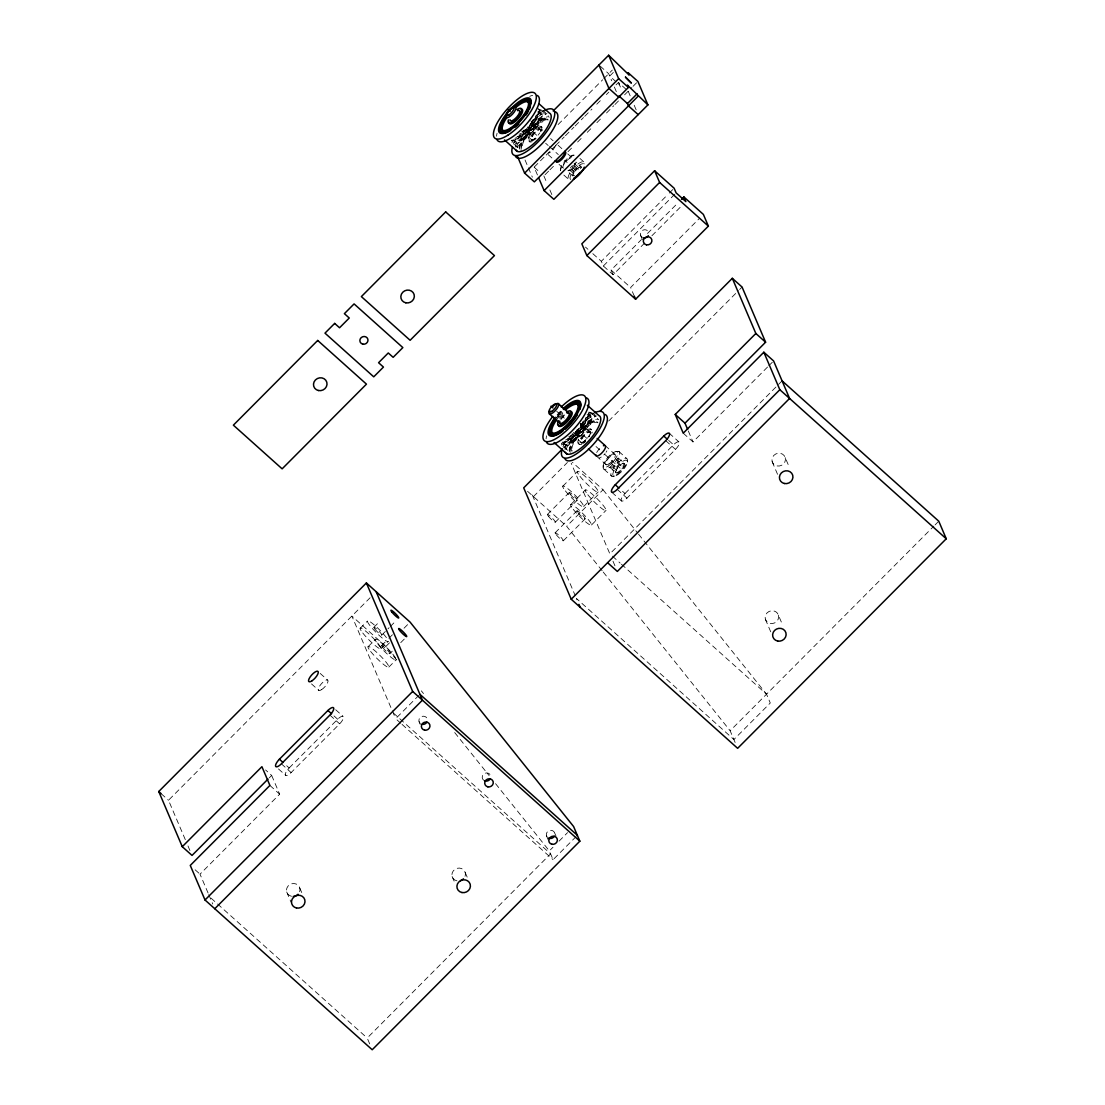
<?xml version="1.0" encoding="UTF-8"?>
<svg xmlns="http://www.w3.org/2000/svg" width="1105" height="1105" viewBox="0 0 1105 1105"><rect width="100%" height="100%" fill="white"/><g stroke="black" fill="none" stroke-linecap="round" stroke-linejoin="round"><path stroke-width="0.75" stroke-dasharray="5 3.75" d="M560.428 169.079L560.415 170.75A11.63 3.909 -48.1 0 1 565.967 161.068A11.63 3.909 -48.1 0 1 574.89 154.866L573.191 155.059M603.192 467.235L603.206 465.564M627.405 462.056L627.419 460.384M580.691 166.717L575.954 169.245L573.233 173.043L572.832 175.612A6.326 2.127 -48.1 0 1 576.423 169.493A6.326 2.127 -48.1 0 1 581.52 166.896M615.596 472.097L617.115 468.479A6.326 2.127 -48.1 0 1 624.518 463.672L618.759 458.52L615.761 458.893L611.355 463.327L609.932 467.374L615.692 472.539L618.69 472.166A6.326 2.127 -48.1 0 0 624.518 463.672C621.355 462.525 618.192 465.675 617.115 468.479A6.326 2.127 -48.1 0 0 618.69 472.166L620.292 469.418L623.096 467.733L623.206 465.177L624.518 463.672M539.295 111.992L539.323 110.707A21.893 7.362 -48.1 0 1 528.853 128.94A21.893 7.362 -48.1 0 1 512.085 140.611L513.383 140.446M588.855 414.541L588.868 413.27A21.893 7.362 -48.1 0 1 578.412 431.489A21.893 7.362 -48.1 0 1 561.63 443.16L562.928 442.995A20.843 7.003 -48.1 0 0 580.691 429.845A20.843 7.003 -48.1 0 0 588.564 412.234M572.915 176.054L567.155 170.888L570.152 170.529L574.559 166.095L575.512 163.388M609.932 467.374L612.93 467.014L617.336 462.581L618.759 458.52M580.443 168.692L581.271 167.504M517.029 147.269L548.342 115.818M558.094 124.547L602.667 79.781M603.883 78.566L612.336 70.071M613.33 72.419L609.698 76.079L619.449 84.809M537.458 174.977L534.116 167.173L544.958 156.275M546.174 155.073L554.6 146.592M555.801 145.39L564.241 136.923M565.442 135.708L573.882 127.241M575.083 126.025L583.509 117.558M584.725 116.343L591.949 109.091M596.769 104.243L601.59 99.409M606.396 94.574L608.814 92.143M616.038 84.892L618.455 82.461L626.977 90.113M545.083 174.687L548.688 171.068M549.903 169.852L555.926 163.802M567.97 151.703L572.791 146.868M577.611 142.02L582.418 137.186M587.238 132.338L592.059 127.503M596.88 122.669L601.7 117.821M606.521 112.986L613.745 105.721M614.946 104.519L619.767 99.671M624.587 94.837L631.839 87.544M633.055 86.328L637.903 81.452M644.629 243.045L613.095 274.717L603.344 265.987L601.341 261.305L668.055 194.3M669.271 193.071L672.904 189.425M603.344 265.987L674.906 194.107M613.095 274.717L611.093 270.034L641.425 239.578M647.489 233.487L677.807 203.03M651.909 235.738L682.227 205.281M634.353 296.292L630.61 287.507L699.741 218.072M185.309 839.662L168.499 800.255L370.078 597.777M360.133 628.344L367.413 621.038M373.877 627.309L379.954 621.217M563.716 447.635L595.25 415.963M368.006 646.798L375.286 639.491M381.819 635.016L389.098 627.709M390.314 626.494L396.377 620.402M381.612 645.624L387.675 639.533M388.891 638.317L392.524 634.671M381.004 648.607L388.283 641.301A14.6 2.127 44.9 0 1 372.882 629.035A14.6 2.127 44.9 0 1 371.625 622.833A14.6 2.127 44.9 0 1 388.09 640.334M533.453 496.573L567.404 462.47M608.648 421.046L738.43 290.698M739.646 289.482L742.063 287.038M396.612 659.934L385.852 646.48L389.485 642.82M404.043 628.206L410.107 622.115M389.83 653.608L392.261 651.177M400.742 642.64L405.59 637.765M269.261 777.851L271.664 775.434L265.573 769.964M562.777 486.255L577.321 471.628M388.877 667.061L396.156 659.754M289.165 767.961L337.674 719.231A6.837 2.293 -48.1 0 1 343.434 716.731A6.837 2.293 -48.1 0 1 339.649 723.844L291.126 772.575A6.837 2.293 -48.1 0 1 285.366 775.061A6.837 2.293 -48.1 0 1 289.165 767.961L284.289 763.583M547.403 514.46L569.241 492.526M208.071 893.02L200.019 874.166L279.662 794.177L271.664 775.434M570.65 504.709L585.194 490.081M555.345 522.168L577.169 500.234M555.138 532.776L576.976 510.841M583.647 506.518L598.192 491.905M602.142 570.705L566.658 526.312L603.04 489.764L572.39 462.318M563.357 540.759L585.18 518.825M400.77 723.264L395.659 718.678L418.698 695.528M591.507 524.972L606.065 510.358M625.002 493.507L673.525 444.776A6.837 2.293 -48.1 0 1 679.285 442.29A6.837 2.293 -48.1 0 1 675.487 449.39L626.977 498.12A6.837 2.293 -48.1 0 1 621.217 500.62A6.837 2.293 -48.1 0 1 625.002 493.507L620.126 489.142M683.235 433.188L692.987 441.917L767.574 366.998M768.776 365.783L772.395 362.164M782.091 380.866L609.863 553.867L571.174 463.161M576.133 836.554L553.094 859.69L549.337 850.905L552.983 847.259M559.047 841.167L567.542 832.631M369.705 1043.894L367.205 1038.037L550.594 853.833L393.159 712.822M735.143 742.463L730.143 730.75L933.905 526.077M935.12 524.861L938.767 521.201M573.509 175.405L574.669 175.377M615.968 451.544L617.654 451.351M622.419 463.327L623.469 463.202M612.943 476.269L614.642 476.075M579.655 166.841L581.741 167.187L575.981 162.034M600.167 66.093L608.689 73.731L611.7 80.762M543.149 110.403L545.621 112.627M542.251 110.97L549.213 117.213M539.558 112.213L538.605 111.356A19.158 6.437 -48.1 0 1 530.87 130.652A19.158 6.437 -48.1 0 1 513.024 139.437M547.237 119.091L548.191 119.948A19.158 6.437 -48.1 0 0 531.519 129.948A19.158 6.437 -48.1 0 0 522.624 148.029M579.932 158.429L583.772 161.869M541.132 126.426L542.085 127.282M530.759 120.776L541.809 130.68M550.594 138.553L553.122 140.805M558.135 145.294L561.893 148.664M567.749 153.913L572.625 158.277M574.144 163.429L578.744 167.559M574.559 166.095L580.318 171.247M527.499 126.992L536.754 135.28M545.635 143.236L548.163 145.501M549.434 146.633L558.315 154.59M564.655 160.266L567.183 162.532M572.252 167.076L577.335 171.62M570.884 168.899L574.338 171.993M570.152 170.529L574.752 174.645M521.795 131.012L533.093 141.136M548.163 154.631L555.691 161.371M559.033 164.369L563.909 168.733M528.936 141.053L529.903 141.91M563.84 175.073L568.965 179.659A11.63 3.909 -48.1 0 1 574.697 166.841A11.63 3.909 -48.1 0 1 584.642 163.899M514.198 140.639L515.151 141.509M514.35 144.437L521.311 150.681M534.116 167.173L540.221 172.629M585.498 247.106L587.943 249.288M592.819 253.653L601.341 261.305M611.093 270.034L630.61 287.507M669.105 433.119L678.871 441.862M668.649 440.412L673.525 444.776M665.735 440.66L675.487 449.39M592.694 412.952L595.181 415.176M590.636 412.483L598.758 419.762M589.103 414.776L588.15 413.919A19.158 6.437 -48.1 0 1 580.429 433.201A19.158 6.437 -48.1 0 1 562.569 441.986M596.783 421.654L597.75 422.511A19.158 6.437 -48.1 0 0 581.064 432.511A19.158 6.437 -48.1 0 0 572.169 450.591M618.869 451.475L626.549 458.354M590.678 428.975L591.645 429.831M580.305 423.326L592.114 433.906M605.112 445.55L614.863 454.279M615.761 458.893L621.521 464.045M617.336 462.581L623.096 467.733M556.713 411.322L564.324 418.146M577.003 429.5L587.142 438.588M596.009 446.531L599.822 449.942M604.891 454.487L620.098 468.106M611.355 463.327L617.115 468.479M612.93 467.014L618.69 472.166M582.142 443.243L571.589 433.782A6.837 2.293 -48.1 0 0 577.542 430.218A6.837 2.293 -48.1 0 0 580.719 423.768M596.396 456.006L606.148 464.735M578.495 443.616L579.448 444.472M604.048 469.266L611.728 476.145M617.225 489.391L626.977 498.12M563.743 443.202L564.71 444.058M563.909 447L570.871 453.23M611.88 492.319L621.632 501.048M612.432 556.16L620.126 563.067M621.411 564.213L766.525 694.202L770.282 702.987L733.886 739.535L576.465 598.509L578.329 602.902M527.555 491.297L566.658 526.312M385.852 646.48L351.887 616.051L391.612 709.203M402.054 724.41L553.094 859.69M320.215 673.442L327.536 679.989M311.5 683.898L318.82 690.459M335.699 709.755L343.02 716.302M334.014 715.943L337.674 719.231M329.898 715.101L339.649 723.844M281.374 763.831L291.126 772.575M278.474 768.942L285.781 775.489M269.91 785.434L279.662 794.177M161.178 793.708L168.499 800.255M195.143 869.801L200.019 874.166M211.055 898.158L367.205 1038.037M603.04 489.764L637.461 532.803M638.538 534.157L766.525 694.202M603.22 572.045L730.143 730.75M421.35 690.86L423.491 693.553M454.694 732.56L489.114 775.586M495.565 783.666L549.337 850.905M785.227 457.636A6.837 6.368 -23.1 0 1 776.953 465.937A6.837 6.368 -23.1 0 1 773.887 455.343A6.837 6.368 -23.1 0 1 785.227 457.636L789.592 467.885M628.206 91.204L630.872 97.447M634.201 105.265L636.204 109.948M618.455 82.461L621.452 89.491M614.366 87.005L617.032 93.262M772.146 461.641L778.39 476.283M640.458 235.075L642.861 240.697M778.417 615.167A6.837 6.368 -23.1 0 1 770.144 623.469A6.837 6.368 -23.1 0 1 767.077 612.874A6.837 6.368 -23.1 0 1 778.417 615.167L782.782 625.416M688.318 430.991L692.987 441.917M765.337 619.173L771.594 633.828M543.881 175.902L547.21 183.706M549.876 189.963L551.865 194.646M525.041 159.99L527.707 166.247M528.37 167.808L532.361 177.173M612.985 561.188L615.485 567.045M532.348 495.081L575.111 595.36M554.738 833.142L555.995 836.071M546.436 835.684L548.315 840.076M419.03 721.551L420.273 724.479M465.205 872.508L467.705 878.365M392.289 710.777L395.659 718.678M452.125 876.514L455.26 883.834M299.773 887.964L302.273 893.821M286.706 891.97L291.085 902.219M187.988 845.96L190.005 850.698M208.735 894.594L212.754 904.014M615.692 472.539L615.609 471.062M596.672 452.539A6.837 2.293 -48.1 0 1 602.28 446.379M483.465 780.047A4.351 4.047 -23.1 0 1 484.846 773.32A4.351 4.047 -23.1 0 1 490.8 776.774M546.878 836.637A4.351 4.047 -23.1 0 1 549.461 830.518A4.351 4.047 -23.1 0 1 554.89 834.178M456.931 880.823A6.837 6.368 -23.1 0 1 452.304 872.646A6.837 6.368 -23.1 0 1 461.517 868.53A6.837 6.368 -23.1 0 1 464.542 877.425M420.149 723.319A4.351 4.047 -23.1 0 1 421.516 716.592A4.351 4.047 -23.1 0 1 427.469 720.059M291.513 896.279A6.837 6.368 -23.1 0 1 286.872 888.102A6.837 6.368 -23.1 0 1 296.085 883.986A6.837 6.368 -23.1 0 1 299.11 892.881M546.091 438.754A30.097 10.111 -48.1 0 1 546.63 435.826M557.887 416.654A30.097 10.111 -48.1 0 1 562.086 411.958M559.475 417.372A25.111 8.439 -48.1 0 1 563.895 412.524M566.05 449.417A30.097 10.111 -48.1 0 1 596.534 415.95M585.636 441.144A7.183 2.417 -48.1 0 1 580.829 441.738A7.183 2.417 -48.1 0 1 586.23 433.864A7.183 2.417 -48.1 0 1 591.037 433.271M569.241 450.674A22.929 7.707 -48.1 0 1 580.194 431.585A22.929 7.707 -48.1 0 1 597.75 419.375M557.1 414.928A22.929 7.707 -48.1 0 1 561.133 410.507M565 449.555A25.111 8.439 -48.1 0 1 573.813 432.387M580.401 425.149A25.111 8.439 -48.1 0 1 595.153 415.466M562.984 446.669A30.097 10.111 -48.1 0 1 567.003 438.934M585.512 418.353A30.097 10.111 -48.1 0 1 594.656 412.648M585.249 440.798A7.183 2.417 -48.1 0 1 580.484 441.061A7.183 2.417 -48.1 0 1 586.727 432.842A7.183 2.417 -48.1 0 1 590.402 434.003M589.821 435.315A7.183 2.417 -48.1 0 1 588.951 436.737M585.498 418.961A13.688 4.6 -48.1 0 1 579.144 431.875A13.688 4.6 -48.1 0 1 567.238 439.017M583.288 420.839A13.688 4.6 -48.1 0 1 568.661 436.876M587.114 414.555A19.158 6.437 -48.1 0 1 583.026 432.179A19.158 6.437 -48.1 0 1 563.536 442.843M588.357 412.248A21.893 7.362 -48.1 0 1 583.689 432.387A21.893 7.362 -48.1 0 1 561.409 444.569M589.214 412.635A20.843 7.003 -48.1 0 1 580.816 433.616A20.843 7.003 -48.1 0 1 561.409 443.16M585.263 440.619A6.837 2.293 -48.1 0 1 580.719 440.867A6.837 2.293 -48.1 0 1 586.672 433.036A6.837 2.293 -48.1 0 1 590.167 434.155M589.614 435.398A6.837 2.293 -48.1 0 1 588.785 436.751M572.39 450.937A19.158 6.437 -48.1 0 1 580.111 431.641A19.158 6.437 -48.1 0 1 597.957 422.87M569.531 451.848A21.893 7.362 -48.1 0 1 577.818 433.34A21.893 7.362 -48.1 0 1 596.479 419.513M571.009 451.765A20.843 7.003 -48.1 0 1 578.882 434.155A20.843 7.003 -48.1 0 1 596.645 420.991M585.968 439.528A9.572 3.218 -48.1 0 1 577.943 441.019A9.572 3.218 -48.1 0 1 588.813 429.085A9.572 3.218 -48.1 0 1 587.639 437.677M581.796 444.182A9.572 3.218 -48.1 0 1 579.545 440.218A9.572 3.218 -48.1 0 1 588.247 430.66A9.572 3.218 -48.1 0 1 592.018 432.953M585.153 442.014A9.572 3.218 -48.1 0 1 583.399 443.312M582.998 422.096A9.572 3.218 -48.1 0 1 579.144 431.737A9.572 3.218 -48.1 0 1 570.221 436.13M582.763 422.911A9.572 3.218 -48.1 0 1 578.177 430.881A9.572 3.218 -48.1 0 1 570.843 435.978M556.423 417.966A21.893 7.362 -48.1 0 1 562.031 411.53M557.776 415.231A20.843 7.003 -48.1 0 1 563.357 409.375M561.188 418.643A6.837 2.293 -48.1 0 1 564.71 414.776M586.023 417.579A19.158 6.437 -48.1 0 1 565.567 440.039M587.653 415.535A19.158 6.437 -48.1 0 1 578.509 431.489A19.158 6.437 -48.1 0 1 563.826 441.696M559.89 418.795A9.572 3.218 -48.1 0 1 564.835 413.38M556.312 420.218A19.158 6.437 -48.1 0 1 562.638 412.635M555.359 419.361A19.158 6.437 -48.1 0 1 561.672 411.778M560.857 419.665A9.572 3.218 -48.1 0 1 565.788 414.251M606.894 450.868A6.837 2.293 -48.1 0 1 606.065 452.235M605.015 453.616A6.837 2.293 -48.1 0 1 603.813 454.942M601.286 457.028A6.837 2.293 -48.1 0 1 599.186 457.94M575.332 162.684A6.837 2.293 -48.1 0 1 568.025 170.709M555.829 145.225A6.837 2.293 -48.1 0 1 548.522 153.236M496.532 136.191A30.097 10.111 -48.1 0 1 497.084 133.263M529.737 96.342A30.097 10.111 -48.1 0 1 532.679 95.32M516.505 146.855A30.097 10.111 -48.1 0 1 546.989 113.401M536.077 138.581A7.183 2.417 -48.1 0 1 531.395 138.484A7.183 2.417 -48.1 0 1 538.411 130.072A7.183 2.417 -48.1 0 1 540.649 133.097M519.682 148.125A22.929 7.707 -48.1 0 1 530.635 129.036A22.929 7.707 -48.1 0 1 548.204 116.812M515.441 147.006A25.111 8.439 -48.1 0 1 524.253 129.824M532.016 121.495A25.111 8.439 -48.1 0 1 545.594 112.917M513.424 144.106A30.097 10.111 -48.1 0 1 517.458 136.385M535.953 115.804A30.097 10.111 -48.1 0 1 545.096 110.099M535.69 138.236A7.183 2.417 -48.1 0 1 531.146 137.752A7.183 2.417 -48.1 0 1 538.812 129.326A7.183 2.417 -48.1 0 1 539.392 134.175M535.939 116.412A13.688 4.6 -48.1 0 1 529.599 129.326A13.688 4.6 -48.1 0 1 517.679 136.454M531.022 123A6.837 2.293 -48.1 0 1 526.754 128.912A6.837 2.293 -48.1 0 1 522.043 131.233M532.624 120.763A13.688 4.6 -48.1 0 1 523.908 131.219M521.408 133.07A13.688 4.6 -48.1 0 1 519.115 134.327M537.555 112.006A19.158 6.437 -48.1 0 1 533.48 129.617A19.158 6.437 -48.1 0 1 513.977 140.294M538.798 109.685A21.893 7.362 -48.1 0 1 534.129 129.824A21.893 7.362 -48.1 0 1 511.864 142.02M539.668 110.072A20.843 7.003 -48.1 0 1 531.27 131.053A20.843 7.003 -48.1 0 1 511.85 140.611M535.704 138.07A6.837 2.293 -48.1 0 1 531.367 137.6A6.837 2.293 -48.1 0 1 538.674 129.575A6.837 2.293 -48.1 0 1 539.24 134.202M521.657 147.172A19.158 6.437 -48.1 0 1 532.279 127.282A19.158 6.437 -48.1 0 1 548.412 120.307M519.985 149.286A21.893 7.362 -48.1 0 1 528.259 130.791A21.893 7.362 -48.1 0 1 546.92 116.964M521.45 149.203A20.843 7.003 -48.1 0 1 529.336 131.592A20.843 7.003 -48.1 0 1 547.086 118.442M534.64 138.595A9.572 3.218 -48.1 0 1 528.77 137.379A9.572 3.218 -48.1 0 1 539.723 126.384A9.572 3.218 -48.1 0 1 538.094 135.114M532.237 141.62A9.572 3.218 -48.1 0 1 529.986 137.669A9.572 3.218 -48.1 0 1 538.701 128.111A9.572 3.218 -48.1 0 1 542.472 130.404M533.453 119.547A9.572 3.218 -48.1 0 1 530.414 128.235A9.572 3.218 -48.1 0 1 521.256 134.175M533.08 119.285A9.572 3.218 -48.1 0 1 530.22 126.412A9.572 3.218 -48.1 0 1 522.637 133.028M536.477 115.017A19.158 6.437 -48.1 0 1 513.314 138.277M538.107 112.986A19.158 6.437 -48.1 0 1 528.95 128.926A19.158 6.437 -48.1 0 1 514.267 139.147M537.748 108.359A20.843 7.003 -48.1 0 1 531.132 127.282A20.843 7.003 -48.1 0 1 511.201 140.211M563.37 168.25A6.837 2.293 -48.1 0 1 566.741 160.722A6.837 2.293 -48.1 0 1 572.597 158.996M572.404 165.557A11.63 3.909 -48.1 0 1 570.36 167.808M560.567 170.225A10.263 3.453 -48.1 0 1 565.332 160.529A10.263 3.453 -48.1 0 1 574.269 155.183M570.788 179.466A10.263 3.453 -48.1 0 1 574.932 169.134A10.263 3.453 -48.1 0 1 584.49 164.424M642.475 237.451A4.351 4.047 -23.1 0 1 642.447 230.379A4.351 4.047 -23.1 0 1 648.911 233.583M573.26 509.35A14.6 2.127 44.9 0 0 590.995 525.248A14.6 2.127 44.9 0 0 578.979 509.916A14.6 2.127 44.9 0 0 573.26 509.35M579.945 476.283A14.6 2.127 44.9 0 0 597.681 492.167A14.6 2.127 44.9 0 0 585.664 476.849A14.6 2.127 44.9 0 0 579.945 476.283M587.819 494.736A14.6 2.127 44.9 0 0 605.554 510.621A14.6 2.127 44.9 0 0 593.537 495.302A14.6 2.127 44.9 0 0 587.819 494.736M577.998 512.679A5.746 0.843 44.9 0 0 584.987 518.936A5.746 0.843 44.9 0 0 580.249 512.9A5.746 0.843 44.9 0 0 577.998 512.679M556.16 534.613A5.746 0.843 44.9 0 0 563.149 540.856A5.746 0.843 44.9 0 0 558.426 534.834A5.746 0.843 44.9 0 0 556.16 534.613M548.398 516.228A5.553 0.815 44.9 0 0 555.152 522.278A5.553 0.815 44.9 0 0 550.58 516.449A5.553 0.815 44.9 0 0 548.398 516.228M570.235 494.308A5.553 0.815 44.9 0 0 576.976 500.344A5.553 0.815 44.9 0 0 572.404 494.515A5.553 0.815 44.9 0 0 570.235 494.308M565.387 490.91A14.6 2.127 44.9 0 0 583.122 506.794A14.6 2.127 44.9 0 0 571.105 491.463A14.6 2.127 44.9 0 0 565.387 490.91M608.966 463.907A6.837 2.293 -48.1 0 0 615.278 454.708A6.837 2.293 -48.1 0 0 607.267 459.915A6.837 2.293 -48.1 0 0 608.966 463.907M382.648 647.461A5.746 0.843 44.9 0 0 389.623 653.718A5.746 0.843 44.9 0 0 384.899 647.682A5.746 0.843 44.9 0 0 382.648 647.461M374.871 629.077A5.553 0.815 44.9 0 0 381.626 635.126A5.553 0.815 44.9 0 0 377.054 629.298A5.553 0.815 44.9 0 0 374.871 629.077M370.631 651.439A14.6 2.127 44.9 0 0 388.366 667.337A14.6 2.127 44.9 0 0 376.349 652.005A14.6 2.127 44.9 0 0 370.631 651.439M362.758 632.999A14.6 2.127 44.9 0 0 380.493 648.884A14.6 2.127 44.9 0 0 368.476 633.552A14.6 2.127 44.9 0 0 362.758 632.999M377.896 644.132A14.6 2.127 44.9 0 0 395.645 660.017A14.6 2.127 44.9 0 0 383.628 644.698A14.6 2.127 44.9 0 0 377.896 644.132M321.638 689.617A6.837 2.293 -48.1 0 0 327.95 680.431A6.837 2.293 -48.1 0 0 319.939 685.625A6.837 2.293 -48.1 0 0 321.638 689.617M608.855 467.843A11.63 3.909 -48.1 0 0 619.587 452.221A11.63 3.909 -48.1 0 0 605.954 461.047A11.63 3.909 -48.1 0 0 608.855 467.843M608.206 466.103A10.263 3.453 -48.1 0 0 617.667 452.318A10.263 3.453 -48.1 0 0 605.651 460.108A10.263 3.453 -48.1 0 0 608.206 466.103M616.535 474.722A11.63 3.909 -48.1 0 0 627.267 459.1A11.63 3.909 -48.1 0 0 613.634 467.926A11.63 3.909 -48.1 0 0 616.535 474.722M617.806 474.708A10.263 3.453 -48.1 0 0 627.267 460.909A10.263 3.453 -48.1 0 0 615.25 468.713A10.263 3.453 -48.1 0 0 617.806 474.708"/><path stroke-width="1.5" d="M553.163 110.97L608.648 55.25L629.146 75.071L628.151 72.723L637.903 81.452L647.903 104.892L553.867 199.328L544.116 190.599L538.784 178.098M647.903 104.892L627.391 85.071L628.4 87.419L534.364 181.869L524.613 173.126L618.648 78.676L608.648 55.25M638.193 114.63L628.441 105.9L627.447 103.552L637.143 93.815M544.116 190.599L638.151 96.149M683.871 196.939L685.874 201.621L676.122 192.892L674.119 188.209L654.616 170.736L581.838 243.832L586.838 255.545L635.596 299.22L708.374 226.124L703.374 214.411L683.871 196.939L681.44 199.383M586.838 255.545L659.616 182.449L654.616 170.736M182.27 846.692L158.747 791.511L366.39 582.957L410.107 622.115L573.606 826.54L579.849 841.181L372.205 1049.75L205.019 899.995L190.267 865.436L269.91 785.434L261.913 766.69L182.27 846.692L192.035 855.422L268.045 779.066M562.514 448.851L523.701 487.844L571.216 599.241L737.643 748.32L946.253 538.784L938.767 521.201L782.091 380.866M600.112 411.088L732.311 278.308L742.063 287.038L765.599 342.205L684.99 423.174L687.655 429.417M279.413 759.218L327.923 710.487A6.837 2.293 -48.1 0 1 333.682 708.001A6.837 2.293 -48.1 0 1 329.898 715.101L281.374 763.831A6.837 2.293 -48.1 0 1 275.615 766.317A6.837 2.293 -48.1 0 1 279.413 759.218L283.06 762.491M607.598 562.694L617.35 571.437L789.578 398.449L773.597 360.948L763.845 352.219L683.235 433.188L675.238 414.444L755.848 333.475L732.311 278.308M615.25 484.777L663.774 436.047A6.837 2.293 -48.1 0 1 669.533 433.561A6.837 2.293 -48.1 0 1 665.735 440.66L617.225 489.391A6.837 2.293 -48.1 0 1 611.466 491.877A6.837 2.293 -48.1 0 1 615.25 484.777L618.911 488.051M205.019 899.995L412.662 691.44L366.39 582.957M214.771 908.738L422.414 700.169L376.142 591.686M571.216 599.241L779.826 389.706L763.845 352.219M618.648 78.676L628.4 87.419M618.911 95.914L627.447 103.552M618.69 97.171L608.938 88.428L598.938 65.002M659.616 182.449L708.374 226.124M539.06 103.829L549.296 113A25.111 8.439 -48.1 0 1 539.171 138.291A25.111 8.439 -48.1 0 1 515.773 149.797M508.217 109.713L510.137 111.439M755.848 333.475L765.599 342.205M504.515 139.921L517.306 151.385M779.826 389.706L946.253 538.784M675.238 414.444L684.99 423.174M663.774 436.047L667.42 439.32M587.335 405.231L598.855 415.549A25.111 8.439 -48.1 0 1 588.73 440.84A25.111 8.439 -48.1 0 1 565.332 452.346M558.232 403.546L569.531 413.671M597.142 438.409L604.67 445.149M550.994 406.198L552.914 407.925M549.516 414.016L560.815 424.127M588.426 448.865L595.954 455.619M554.061 442.483L566.865 453.948M419.914 694.313L577.349 835.325M412.662 691.44L579.849 841.181M327.923 710.487L331.583 713.761M158.747 791.511L161.178 793.708M634.353 296.292L635.596 299.22M517.278 155.943L524.613 173.126M578.951 604.366L580.208 607.294M603.427 445.757A6.837 2.293 -48.1 0 1 602.943 451.765A6.837 2.293 -48.1 0 1 595.885 454.804M490.233 778.845A4.351 4.047 -23.1 0 1 484.363 780.655M554.323 836.25A4.351 4.047 -23.1 0 1 548.453 838.06M426.903 722.131A4.351 4.047 -23.1 0 1 422.069 724.286M298.046 894.263A6.837 6.368 -23.1 0 1 293.253 896.404M463.465 878.807A6.837 6.368 -23.1 0 1 460.44 880.63M586.672 397.98A30.097 10.111 -48.1 0 1 574.531 428.298A30.097 10.111 -48.1 0 1 546.492 442.097M605.098 414.486A30.097 10.111 -48.1 0 1 592.971 444.804A30.097 10.111 -48.1 0 1 564.917 458.603M594.656 412.648A30.097 10.111 -48.1 0 1 602.018 424.486A30.097 10.111 -48.1 0 1 575.512 454.459A30.097 10.111 -48.1 0 1 561.989 449.583M561.202 407.013A30.097 10.111 -48.1 0 1 585.305 403.394A30.097 10.111 -48.1 0 1 552.017 440.591A30.097 10.111 -48.1 0 1 552.859 416.323M563.246 408.477A22.929 7.707 -48.1 0 1 580.139 407.552A22.929 7.707 -48.1 0 1 554.862 435.315A22.929 7.707 -48.1 0 1 555.263 417.248M567.431 406.723A21.893 7.362 -48.1 0 1 579.987 409.306M577.404 414.693A21.893 7.362 -48.1 0 1 565.277 429.141M562.915 431.088A21.893 7.362 -48.1 0 1 549.599 431.82M550.373 428.505A21.893 7.362 -48.1 0 1 553.826 421.654M564.047 409.582A21.893 7.362 -48.1 0 1 566.091 407.8M563.357 409.375A20.843 7.003 -48.1 0 1 578.868 407.966A20.843 7.003 -48.1 0 1 556.81 433.284A20.843 7.003 -48.1 0 1 554.558 419.458M565.221 408.519A19.158 6.437 -48.1 0 1 577.39 409.831A19.158 6.437 -48.1 0 1 556.92 432.304A19.158 6.437 -48.1 0 1 555.359 419.361M567.114 413.215A6.837 2.293 -48.1 0 1 568.716 416.046A6.837 2.293 -48.1 0 1 562.5 422.884A6.837 2.293 -48.1 0 1 559.807 421.24M553.191 433.74A19.158 6.437 -48.1 0 1 556.312 420.218M566.188 409.389A19.158 6.437 -48.1 0 1 578.758 405.673M566.575 412.082A9.572 3.218 -48.1 0 1 570.691 414.596A9.572 3.218 -48.1 0 1 561.188 425.024A9.572 3.218 -48.1 0 1 558.729 420.701M570.484 411.668A9.572 3.218 -48.1 0 1 567.625 421.419A9.572 3.218 -48.1 0 1 558.577 424.748M556.547 403.753A6.837 2.293 -48.1 0 1 557.942 407.027A6.837 2.293 -48.1 0 1 551.188 413.809A6.837 2.293 -48.1 0 1 549.793 410.535M552.887 406.474A6.837 2.293 -48.1 0 1 555.401 404.389M565.304 151.73A6.837 2.293 -48.1 0 1 561.934 159.258A6.837 2.293 -48.1 0 1 556.091 160.985M537.127 95.417A30.097 10.111 -48.1 0 1 524.986 125.735A30.097 10.111 -48.1 0 1 496.932 139.534M555.553 111.937A30.097 10.111 -48.1 0 1 543.411 142.255A30.097 10.111 -48.1 0 1 515.372 156.04M545.096 110.099A30.097 10.111 -48.1 0 1 552.472 121.937A30.097 10.111 -48.1 0 1 525.952 151.91A30.097 10.111 -48.1 0 1 512.43 147.02M516.532 105.251A21.893 7.362 -48.1 0 1 531.201 103.442M530.428 106.743A21.893 7.362 -48.1 0 1 529.35 109.34M528.646 110.721A21.893 7.362 -48.1 0 1 525.994 115.072M518.77 123.732A21.893 7.362 -48.1 0 1 514.709 127.448M510.703 130.418A21.893 7.362 -48.1 0 1 501.891 123.359M502.595 121.978A21.893 7.362 -48.1 0 1 505.261 117.627M512.831 107.724A20.843 7.003 -48.1 0 1 529.24 105.693A20.843 7.003 -48.1 0 1 505.91 131.302A20.843 7.003 -48.1 0 1 507.375 113.718M513.3 108.083A19.158 6.437 -48.1 0 1 528.245 105.9A19.158 6.437 -48.1 0 1 508.051 129.437A19.158 6.437 -48.1 0 1 505.8 116.799M517.554 110.666A6.837 2.293 -48.1 0 1 517.057 116.674A6.837 2.293 -48.1 0 1 510.013 119.713M503.631 131.191A19.158 6.437 -48.1 0 1 506.767 117.669M516.643 106.826A19.158 6.437 -48.1 0 1 529.212 103.11M517.029 109.533A9.572 3.218 -48.1 0 1 521.353 111.481A9.572 3.218 -48.1 0 1 512.734 121.826A9.572 3.218 -48.1 0 1 508.397 119.879M520.938 109.119A9.572 3.218 -48.1 0 1 518.079 118.87A9.572 3.218 -48.1 0 1 509.032 122.185M508.908 111.315A6.837 2.293 -48.1 0 1 515.869 107.503A6.837 2.293 -48.1 0 1 510.814 115.763A6.837 2.293 -48.1 0 1 506.463 115.293M507.029 114.05A6.837 2.293 -48.1 0 1 507.858 112.696M564.821 151.357A6.837 2.293 -48.1 0 1 561.036 158.457A6.837 2.293 -48.1 0 1 555.276 160.943M580.084 172.435A11.63 3.909 -48.1 0 1 573.757 178.237M584.269 167.117A10.263 3.453 -48.1 0 1 573.302 179.162M648.331 235.655A4.351 4.047 -23.1 0 1 643.511 237.81M317.701 340.451L233.376 425.163L282.134 468.838L366.459 384.139L317.701 340.451M334.677 323.406L324.981 333.144L373.739 376.833L383.449 367.081L378.573 362.716L388.269 352.965L393.145 357.329L402.855 347.592L354.083 303.916L344.387 313.654L349.263 318.019L339.553 327.771L334.677 323.406M445.688 211.898L361.363 296.596L410.121 340.285L494.446 255.587L445.688 211.898M625.485 77.143L631.204 82.916L625.485 77.143M784.439 483.52A6.837 6.368 -23.1 0 0 792.713 475.205A6.837 6.368 -23.1 0 0 781.387 472.912A6.837 6.368 -23.1 0 0 784.439 483.52M777.644 641.052A6.837 6.368 -23.1 0 0 785.904 632.737A6.837 6.368 -23.1 0 0 774.577 630.444A6.837 6.368 -23.1 0 0 777.644 641.052M405.839 302.811A6.837 6.368 -23.1 0 0 414.113 294.51A6.837 6.368 -23.1 0 0 402.773 292.217A6.837 6.368 -23.1 0 0 405.839 302.811M362.868 344.152A4.102 3.826 -23.1 0 0 367.841 339.166A4.102 3.826 -23.1 0 0 361.031 337.785A4.102 3.826 -23.1 0 0 362.868 344.152M318.516 390.535A6.837 6.368 -23.1 0 0 326.79 382.22A6.837 6.368 -23.1 0 0 315.45 379.927A6.837 6.368 -23.1 0 0 318.516 390.535M487.899 786.857A4.351 4.047 -23.1 0 0 493.148 781.594A4.351 4.047 -23.1 0 0 485.951 780.13A4.351 4.047 -23.1 0 0 487.899 786.857M551.989 844.275A4.351 4.047 -23.1 0 0 557.238 838.999A4.351 4.047 -23.1 0 0 550.041 837.535A4.351 4.047 -23.1 0 0 551.989 844.275M461.931 892.536A6.837 6.368 -23.1 0 0 470.191 884.221A6.837 6.368 -23.1 0 0 458.865 881.928A6.837 6.368 -23.1 0 0 461.931 892.536M296.499 907.992A6.837 6.368 -23.1 0 0 304.773 899.677A6.837 6.368 -23.1 0 0 293.447 897.384A6.837 6.368 -23.1 0 0 296.499 907.992M424.569 730.143A4.351 4.047 -23.1 0 0 429.831 724.866A4.351 4.047 -23.1 0 0 422.621 723.402A4.351 4.047 -23.1 0 0 424.569 730.143M399.623 630.403A5.746 0.843 44.9 0 0 406.612 636.66A5.746 0.843 44.9 0 0 401.875 630.624A5.746 0.843 44.9 0 0 399.623 630.403M391.861 612.032A5.553 0.815 44.9 0 0 398.601 618.068A5.553 0.815 44.9 0 0 394.029 612.239A5.553 0.815 44.9 0 0 391.861 612.032M311.886 680.887A6.837 2.293 -48.1 0 0 318.199 671.688A6.837 2.293 -48.1 0 0 310.187 676.882A6.837 2.293 -48.1 0 0 311.886 680.887M551.685 411.433A5.47 1.837 -48.1 0 0 556.727 404.085A5.47 1.837 -48.1 0 0 550.318 408.242A5.47 1.837 -48.1 0 0 551.685 411.433M508.12 135.017A30.097 10.111 -48.1 0 0 535.884 94.574A30.097 10.111 -48.1 0 0 500.62 117.448A30.097 10.111 -48.1 0 0 508.12 135.017M509.737 130.404A22.929 7.707 -48.1 0 0 530.87 99.616A22.929 7.707 -48.1 0 0 504.018 117.02A22.929 7.707 -48.1 0 0 509.737 130.404M508.908 114.948A5.47 1.837 -48.1 0 0 513.949 107.599A5.47 1.837 -48.1 0 0 507.54 111.757A5.47 1.837 -48.1 0 0 508.908 114.948M646.508 244.84A4.351 4.047 -23.1 0 0 651.757 239.564A4.351 4.047 -23.1 0 0 644.56 238.1A4.351 4.047 -23.1 0 0 646.508 244.84"/></g></svg>
